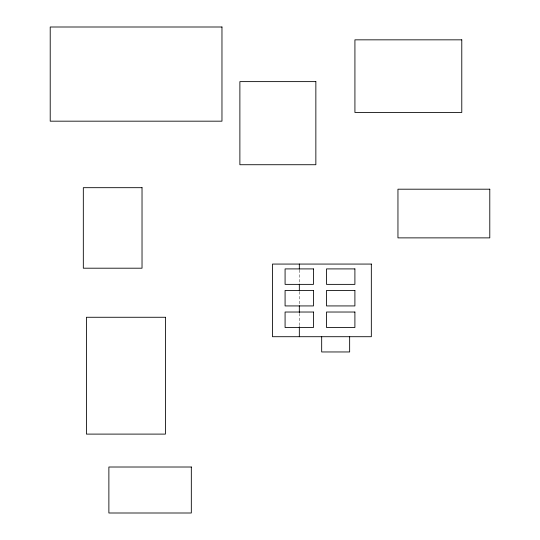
<?xml version="1.0" encoding="UTF-8"?>
<svg xmlns="http://www.w3.org/2000/svg" width="540" height="540" viewBox="0 0 540 540"><rect width="100%" height="100%" fill="white"/><g stroke="black" fill="none" stroke-linecap="round" stroke-linejoin="round"><path stroke-width="0.41" stroke-dasharray="2.7 2.03" d="M299.329 269.912L299.329 283.271M299.329 291.62L299.329 304.985M299.329 313.335L299.329 325.856"/><path stroke-width="0.81" d="M349.65 336.71L349.65 351.959L321.678 351.959L321.678 336.71M299.329 264.067L299.329 269.075M299.329 284.108L299.329 290.79M299.329 305.816L299.329 312.498M299.329 326.693L299.329 336.71M221.967 27L50.213 27L50.213 121.176L221.967 121.176L221.967 27M461.781 39.839L354.922 39.839L354.922 112.462L461.781 112.462L461.781 39.839M315.853 81.621L239.882 81.621L239.882 164.727L315.853 164.727L315.853 81.621M142.027 187.684L83.322 187.684L83.322 268.198L142.027 268.198L142.027 187.684M489.787 189.196L397.953 189.196L397.953 237.877L489.787 237.877L489.787 189.196M371.331 264.067L272.477 264.067L272.477 336.71L371.331 336.71L371.331 264.067M313.47 268.906L285.079 268.906L285.079 284.371L313.47 284.371L313.47 268.906M354.901 268.906L326.504 268.906L326.504 284.371L354.901 284.371L354.901 268.906M313.47 290.466L285.079 290.466L285.079 305.93L313.47 305.93L313.47 290.466M354.901 290.466L326.504 290.466L326.504 305.93L354.901 305.93L354.901 290.466M313.47 312.026L285.079 312.026L285.079 327.497L313.47 327.497L313.47 312.026M354.901 312.026L326.504 312.026L326.504 327.497L354.901 327.497L354.901 312.026M165.416 317.27L86.427 317.27L86.427 434.106L165.416 434.106L165.416 317.27M191.322 467.012L108.878 467.012L108.878 513L191.322 513L191.322 467.012"/></g></svg>
